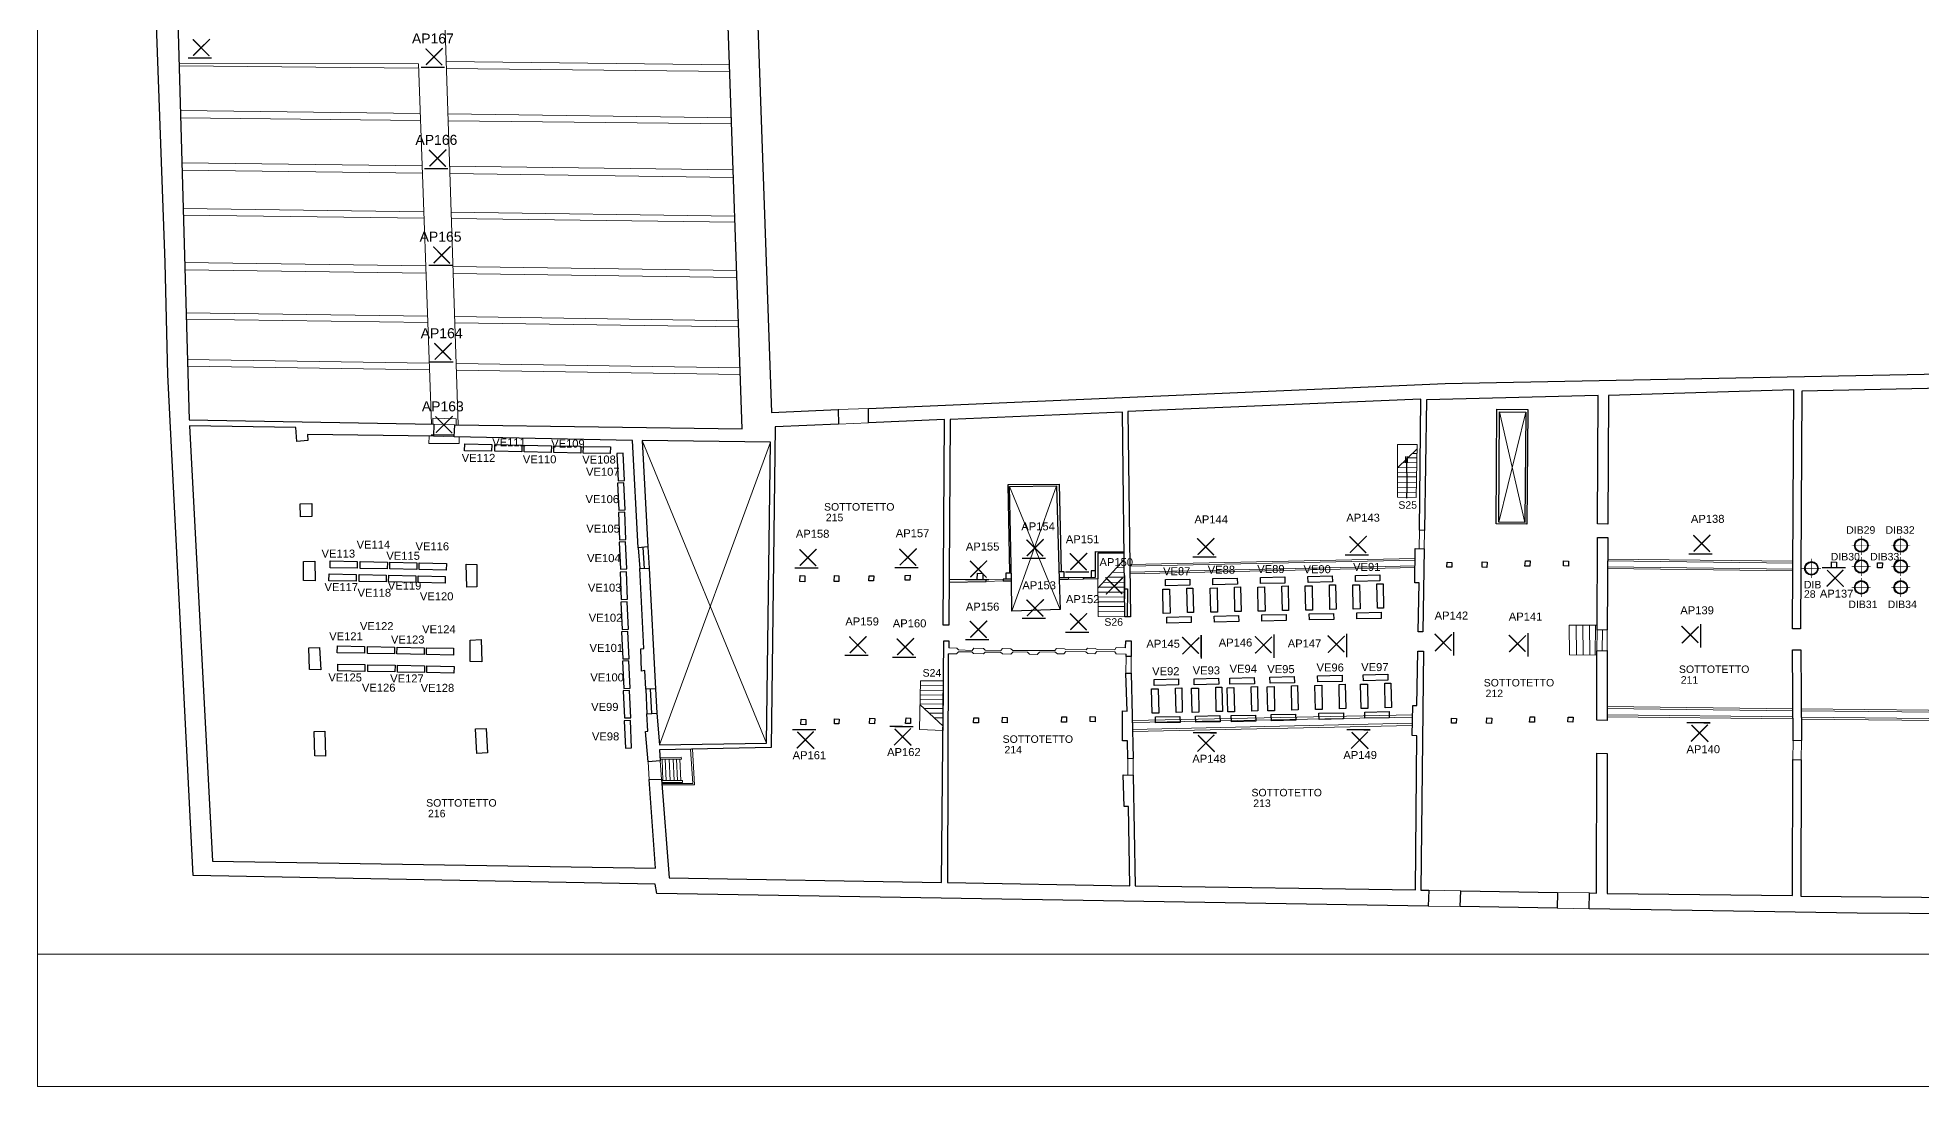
# Model space of a CAD drawing. Header units: millimetres. Extents: x 195 to 76808, y -2861 to 4318.
# Drawn here: x 70888 to 74655, y 109 to 2206 of the extents above; entities that cross this region are included whole.
import ezdxf
from ezdxf.enums import TextEntityAlignment as Align

# ---------------------------------------------------------------- set-up
doc = ezdxf.new("R2010")
doc.units = ezdxf.units.MM
for name, color, linetype, lineweight in [('_sottile', 253, 'Continuous', 5), ('LAMPADINE', 30, 'Continuous', 30), ('muri', 7, 'Continuous', 9), ('num.vani', 66, 'Continuous', 9)]:
    doc.layers.add(name, color=color, linetype=linetype, lineweight=lineweight)
doc.styles.add('ducale_200', font='ARIAL.TTF', dxfattribs={"height": 1})
doc.styles.get("Standard").update_dxf_attribs({"font": 'ARIAL.TTF'})

# ---------------------------------------------------------------- blocks, each defined once
blk = doc.blocks.new('re')
at = {"const_width": 0.3}
for points in [[(51.55, 419.05), (51.66, 413.81)], [(55.72, 418.12), (52.08, 414.34)], [(52.09, 417.95), (55.87, 414.31)]]:
    blk.add_lwpolyline(points, dxfattribs=at)
blk = doc.blocks.new('5ea4y')
h = blk.add_hatch(color=256)
edge = h.paths.add_edge_path(flags=16)
edge.add_arc((973, 697), 102, 0, 360)
edge = h.paths.add_edge_path()
edge.add_arc((973, 697), 112, 0, 360)
at = {"const_width": 10}
for points in [[(1130, 697), (815, 697)], [(973, 855), (973, 540)]]:
    blk.add_lwpolyline(points, dxfattribs=at)
for radius in [112, 102]:
    blk.add_circle((973, 697), radius)
at = {"color": 160, "insert": (996, 726), "char_height": 2, "width": 10.79, "attachment_point": 1, "style": 'ducale_200'}
blk.add_mtext('{\\H0.75x; }', dxfattribs=at)

msp = doc.modelspace()

# ---------------------------------------------------------------- linework, layer by layer
at = {"layer": '_sottile'}
for p, q in [((72710.2, 986), (72726.2, 985.4)), ((72726.2, 985.4), (72729.9, 981.5)), ((72729.9, 981.5), (72757.4, 980.5)), ((72757.4, 980.5), (72760.6, 985)), ((72760.6, 985), (72779.7, 984.3)), ((72779.7, 984.3), (72783.4, 981.1)), ((72783.4, 981.1), (72814.7, 980.7)), ((72814.7, 980.7), (72817.9, 984.4)), ((72817.9, 984.4), (72834.7, 983.8)), ((72834.7, 983.8), (72838.4, 980.6)), ((72838.4, 980.6), (72922.4, 980.7)), ((72922.4, 980.7), (72925.6, 984.4)), ((72925.6, 984.4), (72941.6, 983.8)), ((72941.6, 983.8), (72944.6, 982.2)), ((72944.6, 982.2), (72985.1, 981.5)), ((72985.1, 981.5), (72987.5, 985.2)), ((72987.5, 985.2), (73002.8, 984.6)), ((73002.8, 984.6), (73007.3, 982.2)), ((73007.3, 982.2), (73042.4, 981.7)), ((73042.4, 981.7), (73044.8, 986.2)), ((73044.8, 986.2), (73063.9, 985.5)), ((72725.8, 974), (72709.4, 973.9)), ((72729.8, 977.7), (72725.8, 974)), ((72756.5, 977.5), (72729.8, 977.7)), ((72759.5, 974.3), (72756.5, 977.5)), ((72780.1, 973.6), (72759.5, 974.3)), ((72783.2, 977.3), (72780.1, 973.6)), ((72813.8, 976.9), (72783.2, 977.3)), ((72817.5, 973.8), (72813.8, 976.9)), ((72834.3, 973.1), (72817.5, 973.8)), ((72839, 977.6), (72834.3, 973.1)), ((72868, 977.3), (72839, 977.6)), ((72871.7, 973.3), (72868, 977.3)), ((72887, 972.8), (72871.7, 973.3)), ((72891.7, 977.2), (72887, 972.8)), ((72922.3, 977.6), (72891.7, 977.2)), ((72927.5, 973.6), (72922.3, 977.6)), ((72940.5, 973.9), (72927.5, 973.6)), ((72944.5, 978.3), (72940.5, 973.9)), ((72984.2, 977.7), (72944.5, 978.3)), ((72988.6, 974.5), (72984.2, 977.7)), ((73002.4, 974), (72988.6, 974.5)), ((73006.4, 978.4), (73002.4, 974)), ((73042.2, 977.9), (73006.4, 978.4)), ((73045.2, 973.9), (73042.2, 977.9)), ((73065.1, 973.2), (73045.2, 973.9))]:
    msp.add_line(p, q, dxfattribs=at)
for points in [[(72266.8, 3496.3), (71661.8, 3476.8), (71729.1, 1431.8)], [(71171.2, 2154.6), (71650, 2154.1), (71676, 1433.5)], [(71171.3, 2150), (71650.3, 2145)], [(71705.2, 2158.3), (72272.1, 2151.5)], [(71705.7, 2144.4), (72272.6, 2138.5)], [(71173.8, 2060.5), (71653.6, 2054.2)], [(71174.2, 2046), (71654.1, 2040.7)], [(71708.6, 2053.5), (72275.8, 2046)], [(71709.1, 2040.1), (72276.2, 2033.7)], [(71176.8, 1955.8), (71657.4, 1949.8)], [(71177.2, 1941.3), (71657.9, 1934.9)], [(71712.1, 1949.1), (72279.4, 1942)], [(71712.6, 1934.2), (72280, 1926.7)], [(71179.3, 1864.8), (71660.7, 1858.1)], [(71179.7, 1851), (71661.2, 1845)], [(71715.1, 1857.3), (72282.7, 1849.4)], [(71715.5, 1844.3), (72283.1, 1837.2)], [(71182.3, 1756.2), (71664.6, 1749.5)], [(71182.7, 1741.7), (71665.1, 1734.9)], [(71718.7, 1748.7), (72286.4, 1740.8)], [(71719.1, 1734.2), (72287, 1726.3)], [(71185.1, 1656), (71668.2, 1648.9)], [(71185.5, 1643), (71668.7, 1636.3)], [(71722, 1648.2), (72290, 1639.8)], [(71722.4, 1635.5), (72290.4, 1627.6)], [(71187.7, 1562.7), (71671.6, 1555.3)], [(71188.1, 1549), (71672.1, 1541.9)], [(71725.1, 1554.5), (72293.2, 1545.8)], [(71725.5, 1541.1), (72293.7, 1532.7)], [(71678.3, 1433.4), (71678.7, 1444.9), (71725.2, 1444), (71725.6, 1431.9)], [(71680.5, 1433.4), (71722.5, 1431.9)], [(72489.1, 1462.2), (72549.5, 1464.8)], [(72489.6, 1433.3), (72550, 1435.9)], [(73864, 1457), (73810.2, 1237.4)], [(73862.1, 1236.3), (73811.3, 1458.1)], [(71671.3, 1409.1), (71670.7, 1394.8), (71731.1, 1394.2), (71731.5, 1407.3)], [(71679.7, 1409), (71721.6, 1407.5)], [(72097.2, 1400.8), (72345.8, 795.2)], [(72353.8, 1396.9), (72131.8, 791.5)], [(73607.5, 1392.7), (73647, 1392.5), (73644.9, 1286.4), (73607.5, 1287), (73607.5, 1392.7)], [(73607.5, 1346), (73646.8, 1384)], [(73618.2, 1356.4), (73646.3, 1355.9)], [(73627.9, 1365.7), (73646.4, 1365.5)], [(73637.3, 1374.8), (73646.6, 1374.7)], [(73607.5, 1336.9), (73645.9, 1336.8)], [(73607.5, 1328), (73645.7, 1327.6)], [(73608.4, 1346.8), (73646.1, 1345.9)], [(72933, 1062.8), (72831.9, 1308.6)], [(72925.9, 1309.8), (72836.6, 1059.4)], [(73607.5, 1317), (73645.5, 1316.7)], [(73607.5, 1306.3), (73645.3, 1306)], [(73607.5, 1296.9), (73645.1, 1296.8)], [(73651.5, 1221), (73651.1, 1184.3)], [(73661.4, 1220.6), (73660.8, 1184)], [(73008.7, 1105.2), (73061.3, 1162.7)], [(73038.2, 1137.4), (73061.6, 1136.8)], [(73046.3, 1146.3), (73061.5, 1146)], [(73072.5, 1152.7), (73643, 1164.2)], [(73072.6, 1149.2), (73643, 1161.4)], [(73072.7, 1137.4), (73642.8, 1149.5)], [(73072.7, 1133.6), (73642.8, 1146.4)], [(74027.6, 1144.2), (74398.3, 1140)], [(74027.7, 1163.1), (74398.4, 1158.9)], [(74027.7, 1159.5), (74398.3, 1155.4)], [(74027.7, 1148.1), (74398.3, 1143.1)], [(72784.9, 1122.6), (72819.1, 1123.1)], [(72818.9, 1119.5), (72785, 1118.8)], [(72980, 1123.1), (72949.4, 1122.7)], [(72949.6, 1126.2), (72980.1, 1126.7)], [(73008.6, 1123.5), (73008.9, 1048.8), (73062.6, 1047.9)], [(73008.7, 1097.2), (73062, 1097.3)], [(73010.4, 1107.1), (73061.9, 1107)], [(73019.5, 1117), (73061.8, 1116.5)], [(73028.7, 1127.1), (73061.7, 1127.2)], [(73008.7, 1087.6), (73062.2, 1087.4)], [(73008.8, 1077.6), (73062.3, 1077.7)], [(73008.8, 1068.2), (73062.4, 1068.6)], [(73008.9, 1058.5), (73062.5, 1059.1)], [(74007.2, 1030.9), (73951, 1031.4), (73951.9, 971.8), (74006.4, 971.4)], [(73964.7, 1031.3), (73965.6, 971.7)], [(73978.5, 1031.2), (73978.6, 971.6)], [(73991.4, 1031), (73992.4, 971.5)], [(74003.7, 1030.9), (74003, 971.4)], [(74007.1, 1021), (74006.4, 979.7)], [(74017.8, 1021.4), (74017.1, 980.2)], [(74027, 1021.8), (74027.1, 980.5)], [(73064.8, 968.6), (73064.4, 935)], [(73075.2, 968.7), (73075.1, 935.4)], [(72653.6, 920.1), (72651.6, 822.4), (72698.9, 820.7), (72699.9, 919.7), (72653.6, 920.1)], [(72653.4, 910.3), (72699.8, 910)], [(72652.7, 873.5), (72699.4, 873.4)], [(72652.7, 872.7), (72699.2, 829.1)], [(72652.9, 883.4), (72699.5, 882.5)], [(72653, 891.8), (72699.6, 890.9)], [(72653.2, 900.2), (72699.7, 900.1)], [(74027.1, 868.6), (74398.3, 863.6)], [(72661.2, 864.8), (72699.3, 864.2)], [(72671.2, 855.3), (72699.2, 855)], [(72681.4, 845.8), (72699.1, 845.9)], [(73077.2, 840.6), (73637.6, 851.7)], [(73077.3, 836.4), (73637.5, 847.2)], [(73077.6, 822.7), (73637.2, 834.9)], [(73077.6, 818.8), (73637.1, 830.3)], [(74027.1, 864.4), (74398.3, 859.8)], [(74398.4, 848), (74027.1, 851.9)], [(74398.4, 843.8), (74027.1, 847.6)], [(74415.1, 864.1), (75688, 850.8)], [(74415.2, 859.6), (75688, 847)], [(74415.2, 847.1), (75687.8, 833.8)], [(74415.3, 843.3), (75687.8, 830.2)], [(74398.7, 799.8), (74398.1, 762.4)], [(74414.9, 761.8), (74415.5, 800.7)], [(72109.2, 757.9), (72111, 722.7)], [(72132.7, 766.7), (72175.5, 767), (72175.6, 763.4), (72132.8, 762.9)], [(72132.9, 760.1), (72136.2, 723.3)], [(72136.9, 714.5), (72198.5, 714.4), (72193.9, 782.9)], [(72136.9, 763), (72138.6, 720.5)], [(72137.1, 711.6), (72202.2, 711.8), (72197.7, 783)], [(72143.5, 763), (72145.5, 720.6)], [(72151.1, 763.1), (72153.2, 720.6)], [(72159.3, 763.2), (72161.1, 720.7)], [(72165.7, 763.3), (72167.7, 720.7)], [(72172.3, 763.4), (72174.8, 720.8)], [(73068.1, 763.8), (73068.5, 731.7)], [(73078.8, 764.2), (73079.2, 731.3)], [(72136.4, 720.5), (72177.9, 720.8), (72178, 716.5), (72136.7, 716.4)], [(73670.1, 501), (73734, 499.9)], [(73927.9, 496.7), (73991.8, 495.7)], [(73669.3, 469.3), (73733.2, 468.2)], [(73927, 465), (73990.9, 464)]]:
    msp.add_lwpolyline(points, dxfattribs=at)
at = {"layer": 'LAMPADINE'}
for points in [[(71742.3, 1393.6), (71796.5, 1392.6), (71796.2, 1379.1), (71742, 1380.1)], [(71802.5, 1392.4), (71856.7, 1391.3), (71856.5, 1377.8), (71802.3, 1378.9)], [(71861.5, 1391.1), (71915.7, 1390.1), (71915.5, 1376.6), (71861.3, 1377.6)], [(71920.6, 1389.9), (71974.8, 1388.9), (71974.5, 1375.4), (71920.3, 1376.4)], [(71979.6, 1388.7), (72033.8, 1387.7), (72033.5, 1374.2), (71979.3, 1375.2)], [(72046.5, 1374.4), (72049, 1320), (72061.7, 1320.6), (72059.2, 1375)], [(72048.1, 1315.4), (72050.6, 1261), (72063.3, 1261.6), (72060.8, 1316)], [(72049.7, 1256.4), (72052.2, 1202), (72064.9, 1202.6), (72062.4, 1257)], [(72051.3, 1197.4), (72053.8, 1143), (72066.5, 1143.6), (72064, 1198)], [(71471.2, 1133.5), (71525.4, 1132.4), (71525.1, 1118.9), (71470.9, 1120)], [(71473.4, 1159.5), (71527.6, 1158.5), (71527.3, 1145), (71473.1, 1146)], [(71531.4, 1132.2), (71585.6, 1131.2), (71585.3, 1117.7), (71531.1, 1118.7)], [(71533.6, 1158.3), (71587.8, 1157.3), (71587.6, 1143.8), (71533.4, 1144.8)], [(71590.4, 1131), (71644.6, 1130), (71644.4, 1116.5), (71590.2, 1117.5)], [(71592.6, 1157.1), (71646.8, 1156), (71646.6, 1142.5), (71592.4, 1143.6)], [(71651.6, 1155.8), (71705.8, 1154.8), (71705.6, 1141.3), (71651.4, 1142.3)], [(72053, 1137.2), (72055.4, 1082.8), (72068.1, 1083.4), (72065.7, 1137.7)], [(73523.5, 1130.8), (73572.2, 1131.9), (73572.5, 1119.7), (73523.7, 1118.6)], [(71649.4, 1129.8), (71703.6, 1128.8), (71703.4, 1115.3), (71649.2, 1116.3)], [(73138.2, 1103.1), (73151.8, 1103.4), (73152.9, 1055), (73139.3, 1054.7)], [(73143.5, 1122.2), (73192.2, 1123.3), (73192.5, 1111.1), (73143.7, 1110)], [(73186.5, 1105.1), (73198.7, 1105.3), (73199.8, 1056.6), (73187.6, 1056.3)], [(73233.2, 1105.3), (73246.8, 1105.6), (73247.9, 1057.2), (73234.3, 1056.9)], [(73238.5, 1124.3), (73287.2, 1125.4), (73287.5, 1113.2), (73238.7, 1112.1)], [(73281.5, 1107.2), (73293.7, 1107.5), (73294.8, 1058.7), (73282.6, 1058.4)], [(73328.2, 1107.4), (73341.8, 1107.7), (73342.9, 1059.3), (73329.3, 1059)], [(73333.5, 1126.5), (73382.2, 1127.6), (73382.5, 1115.4), (73333.7, 1114.3)], [(73376.5, 1109.3), (73388.7, 1109.6), (73389.8, 1060.8), (73377.6, 1060.6)], [(73423.2, 1109.5), (73436.8, 1109.8), (73437.9, 1061.4), (73424.3, 1061.1)], [(73428.5, 1128.6), (73477.2, 1129.7), (73477.5, 1117.5), (73428.7, 1116.4)], [(73471.5, 1111.5), (73483.7, 1111.8), (73484.8, 1063), (73472.6, 1062.7)], [(73518.2, 1111.7), (73531.8, 1112), (73532.9, 1063.6), (73519.3, 1063.3)], [(73566.5, 1113.6), (73578.7, 1113.9), (73579.8, 1065.1), (73567.6, 1064.9)], [(72054.6, 1076.9), (72057.1, 1022.6), (72069.8, 1023.1), (72067.3, 1077.5)], [(73431.2, 1053.7), (73480, 1054.8), (73480.3, 1042.6), (73431.5, 1041.5)], [(73526.2, 1055.9), (73575, 1057), (73575.3, 1044.8), (73526.5, 1043.7)], [(72056.2, 1017.9), (72058.7, 963.6), (72071.4, 964.1), (72068.9, 1018.5)], [(73146.2, 1047.3), (73195, 1048.4), (73195.3, 1036.2), (73146.5, 1035.1)], [(73241.2, 1049.4), (73290, 1050.5), (73290.3, 1038.3), (73241.5, 1037.2)], [(73336.2, 1051.6), (73385, 1052.7), (73385.3, 1040.5), (73336.5, 1039.4)], [(71487.8, 989.6), (71542, 988.5), (71541.7, 975), (71487.5, 976.1)], [(71548, 988.3), (71602.2, 987.3), (71601.9, 973.8), (71547.7, 974.8)], [(71607, 987.1), (71661.2, 986.1), (71661, 972.6), (71606.8, 973.6)], [(71666, 985.9), (71720.2, 984.9), (71720, 971.3), (71665.8, 972.4)], [(71488.7, 953.3), (71542.9, 952.3), (71542.6, 938.8), (71488.4, 939.8)], [(71548.9, 952.1), (71603.1, 951.1), (71602.9, 937.6), (71548.6, 938.6)], [(71607.9, 950.9), (71662.1, 949.9), (71661.9, 936.4), (71607.7, 937.4)], [(71666.9, 949.7), (71721.1, 948.6), (71720.9, 935.1), (71666.7, 936.2)], [(72057.8, 958.9), (72060.3, 904.6), (72073, 905.1), (72070.5, 959.5)], [(73121, 922.6), (73169.7, 923.6), (73170, 911.5), (73121.2, 910.4)], [(73164, 905.4), (73176.2, 905.7), (73177.3, 856.9), (73165.1, 856.7)], [(73195.8, 905.1), (73209.4, 905.4), (73210.5, 857), (73196.9, 856.7)], [(73201, 924.1), (73249.8, 925.2), (73250.1, 913), (73201.3, 911.9)], [(73244.1, 907), (73256.3, 907.3), (73257.4, 858.5), (73245.2, 858.2)], [(73267.1, 906.1), (73280.7, 906.4), (73281.7, 858), (73268.1, 857.7)], [(73272.3, 925.2), (73321.1, 926.2), (73321.4, 914.1), (73272.6, 913)], [(73315.3, 908), (73327.5, 908.3), (73328.6, 859.5), (73316.4, 859.3)], [(73347.2, 908), (73360.8, 908.3), (73361.8, 859.9), (73348.3, 859.6)], [(73352.4, 927.1), (73401.2, 928.2), (73401.5, 916), (73352.7, 914.9)], [(73395.5, 909.9), (73407.6, 910.2), (73408.7, 861.5), (73396.5, 861.2)], [(73442.6, 910.8), (73456.2, 911.1), (73457.3, 862.7), (73443.7, 862.4)], [(73447.9, 929.9), (73496.7, 931), (73496.9, 918.8), (73448.2, 917.7)], [(73490.9, 912.8), (73503.1, 913.1), (73504.2, 864.3), (73492, 864)], [(73534, 912.9), (73547.6, 913.2), (73548.6, 864.8), (73535, 864.5)], [(73539.2, 932), (73588, 933.1), (73588.3, 920.9), (73539.5, 919.8)], [(73582.2, 914.9), (73594.4, 915.1), (73595.5, 866.4), (73583.3, 866.1)], [(72059.3, 899.9), (72061.8, 845.6), (72074.4, 846.1), (72072, 900.5)], [(73115.7, 903.5), (73129.3, 903.8), (73130.4, 855.4), (73116.8, 855.1)], [(72061.1, 839.7), (72063.6, 785.3), (72076.2, 785.9), (72073.8, 840.3)], [(73123.7, 847.7), (73172.5, 848.7), (73172.8, 836.6), (73124, 835.5)], [(73203.8, 849.2), (73252.6, 850.3), (73252.8, 838.1), (73204.1, 837.1)], [(73275.1, 850.3), (73323.9, 851.4), (73324.1, 839.2), (73275.4, 838.1)], [(73355.2, 852.2), (73404, 853.3), (73404.2, 841.1), (73355.5, 840)], [(73450.6, 855), (73499.4, 856.1), (73499.7, 843.9), (73450.9, 842.8)], [(73542, 857.1), (73590.8, 858.2), (73591, 846), (73542.3, 844.9)]]:
    msp.add_lwpolyline(points, close=True, dxfattribs=at)
at = {"layer": 'muri'}
for p, q in [((70888.4, 108.8), (70888.4, 4308.8)), ((76808.4, 108.8), (70888.4, 108.8))]:
    msp.add_line(p, q, dxfattribs=at)
at = {"layer": 'muri', "linetype": 'ByBlock', "lineweight": 30}
for p, q in [((71143.7, 1756.8), (71065.1, 3854.4)), ((72297.5, 1424.1), (72237, 3161.8)), ((72298.3, 3077.3), (72355.9, 1456.4)), ((71159.5, 2574.4), (71191.1, 1441.9)), ((71148.6, 1532.1), (71143.7, 1756.8)), ((71199.5, 530.2), (71148.6, 1532.1)), ((71148.6, 1532.1), (71148.6, 1532.1)), ((71191.1, 1441.9), (71680.5, 1433.4)), ((71680.5, 1433.4), (71679.7, 1409)), ((71721.6, 1407.5), (71722.5, 1431.9)), ((71722.5, 1431.9), (72297.5, 1424.1)), ((72355.9, 1456.4), (72489.1, 1462.2)), ((72489.6, 1433.3), (72363.3, 1427.9)), ((72489.1, 1462.2), (72489.6, 1433.3)), ((71404.5, 1426.6), (71192.3, 1429.6)), ((71192.3, 1429.6), (71238, 559.4)), ((71406.5, 1398.2), (71404.5, 1426.6)), ((71428.8, 1400.5), (71406.5, 1398.2)), ((71679.7, 1409), (71427.7, 1412.7)), ((71427.7, 1412.7), (71428.8, 1400.5)), ((72078.1, 1400.7), (71721.6, 1407.5)), ((72089.5, 1185.7), (72078.1, 1400.7)), ((72353.8, 1396.9), (72097.2, 1400.8)), ((72097.2, 1400.8), (72108.7, 1188)), ((72345.8, 795.2), (72353.8, 1396.9)), ((72363.3, 1427.9), (72355.4, 786.5)), ((72108.7, 1188), (72089.5, 1185.7)), ((72695.6, 516.7), (72700.7, 1000.1)), ((72700.7, 1000.1), (72710.3, 999.9)), ((72710.3, 999.9), (72710.2, 986)), ((73063.9, 985.5), (73064.4, 1000)), ((73064.4, 1000), (73075.3, 999.9)), ((73075.3, 999.9), (73075.2, 968.7)), ((72709.4, 973.9), (72707.8, 516.3)), ((73064.8, 968.6), (73065.1, 973.2)), ((73075.2, 968.7), (73064.8, 968.6)), ((73646.5, 870.5), (73648.1, 978.9)), ((73648.1, 978.9), (73659.6, 979.3)), ((73659.6, 979.3), (73654.5, 501.2)), ((73636.7, 810.5), (73638.1, 870.8)), ((73638.1, 870.8), (73646.5, 870.5)), ((72106.5, 853.5), (72126.4, 855.1)), ((72108.3, 819.1), (72106.5, 853.5)), ((72126.4, 855.1), (72131.8, 791.5)), ((72103.7, 818.5), (72108.3, 819.1)), ((72109.2, 757.9), (72103.7, 818.5)), ((72131.8, 791.5), (72345.8, 795.2)), ((73646.6, 810.1), (73636.7, 810.5)), ((73643.8, 501.6), (73646.6, 810.1)), ((72132.9, 760.1), (72109.2, 757.9)), ((72355.4, 786.5), (72132.2, 781.5)), ((72132.2, 781.5), (72132.9, 760.1)), ((74005.7, 495.4), (74006.1, 774.9)), ((74006.1, 774.9), (74027.1, 774.2)), ((74027.1, 774.2), (74027.1, 494.7)), ((74397.4, 490.5), (74398.1, 762.4)), ((74398.1, 762.4), (74414.9, 761.8)), ((74414.9, 761.8), (74414.2, 489.1)), ((72111, 722.7), (72136.2, 723.3)), ((72123.7, 545), (72111, 722.7)), ((72136.2, 723.3), (72151.2, 525.7)), ((73060.9, 668.6), (73059.3, 732)), ((73059.3, 732), (73079.2, 731.3)), ((73079.2, 731.3), (73083.4, 509.6)), ((73070, 668.2), (73060.9, 668.6)), ((73072.7, 510), (73070, 668.2)), ((72123.3, 512.9), (71199.5, 530.2)), ((71238, 559.4), (72123.7, 545)), ((72126.4, 494.5), (72123.3, 512.9)), ((73669.3, 469.3), (72126.4, 494.5)), ((72126.4, 494.5), (72126.4, 494.5)), ((72151.2, 525.7), (72695.6, 516.7)), ((72707.8, 516.3), (73072.7, 510)), ((73083.4, 509.6), (73643.8, 501.6)), ((73643.8, 501.6), (73643.8, 501.6)), ((73654.5, 501.2), (73670.1, 501)), ((73670.1, 501), (73669.3, 469.3)), ((73990.9, 464), (73991.8, 495.7)), ((73991.8, 495.7), (74005.7, 495.4)), ((74027.1, 494.7), (74397.4, 490.5)), ((74526.8, 455.2), (73990.9, 464)), ((74414.2, 489.1), (75683.4, 477.7)), ((74526.8, 455.2), (74526.8, 455.2)), ((76605.6, 438.7), (74526.8, 455.2))]:
    msp.add_line(p, q, dxfattribs=at)
at = {"layer": 'muri'}
msp.add_lwpolyline([(70888.4, 4308.8), (76668.5, 4308.8), (76668.5, 373.1), (70888.4, 373.1)], close=True, dxfattribs=at)
at = {"layer": 'muri', "linetype": 'ByBlock', "lineweight": 30}
for points in [[(75703.7, 1526.6), (74416.3, 1498.9), (74413.6, 1023.9), (74397.6, 1023.7), (74400.3, 1501.8), (74029.4, 1490.8), (74028.1, 1233.2), (74007.9, 1233.6), (74008.8, 1490.7), (73665.5, 1481.7), (73661.4, 1220.6), (73651.5, 1221), (73654, 1482.9), (73068.7, 1458.2), (73073.8, 1048), (73062.6, 1047.9), (73058, 1457), (72713, 1442.8), (72710.5, 1031), (72699.3, 1031.1), (72701.5, 1442.4), (72550, 1435.9), (72549.5, 1464.8), (73703.3, 1514.7), (75721.5, 1553.5)], [(73806.1, 1462.9), (73868, 1462.2), (73866.6, 1233.1), (73804.7, 1233.8), (73806.1, 1462.9)], [(73811.3, 1458.1), (73864, 1457), (73862.1, 1236.3), (73810.2, 1237.4), (73811.3, 1458.1)], [(73624.4, 1356.8), (73624.4, 1368.4)], [(73626.3, 1285.2), (73627, 1305.8), (73626.2, 1364)], [(73627.8, 1356.6), (73627.8, 1368.4)], [(72832.5, 1135.9), (72829, 1312.5), (72931.4, 1313.4), (72935, 1138.5)], [(72831.9, 1308.6), (72925.9, 1309.8), (72931.3, 1122.4)], [(72835.5, 1119.8), (72831.9, 1308.6)], [(71413.5, 1273.5), (71436.5, 1274.2), (71437, 1248.2), (71414.1, 1247.5), (71413.5, 1273.5)], [(72089.5, 1185.7), (72092.6, 1144.3)], [(72101.8, 1144.7), (72099.1, 1186.8)], [(72108.7, 1188), (72110.9, 1145.2)], [(73061.2, 1175.3), (73008.4, 1175.4), (73008.6, 1123.5), (72980, 1123.1), (72980.1, 1126.7), (73003.7, 1127.1), (73004, 1178.6), (73061.1, 1178.1)], [(73643.3, 1184.6), (73660.8, 1184), (73658.6, 1017.5), (73648.7, 1017.9), (73650.7, 1115.6), (73642.3, 1115.9), (73643.3, 1184.6)], [(71420.1, 1158.6), (71443, 1159.3), (71443.1, 1119.6), (71420.2, 1120.4), (71420.1, 1158.6)], [(71745.3, 1153), (71766.7, 1152.2), (71766.6, 1107.9), (71746.7, 1107.1), (71745.3, 1153)], [(72092.6, 1144.3), (72110.9, 1145.2), (72123.6, 904.1), (72104.5, 903.2), (72102.8, 940.7), (72095.9, 939.4), (72094.4, 983.8), (72100.5, 984.3), (72092.6, 1144.3)], [(72412.9, 1130.4), (72422.8, 1130.1), (72422.4, 1117.9), (72412.5, 1118.2), (72412.9, 1130.4)], [(72481.7, 1130.3), (72490.8, 1129.9), (72490.4, 1118.5), (72481.3, 1118.8), (72481.7, 1130.3)], [(72551.2, 1130), (72560.3, 1129.7), (72560, 1119.8), (72550.8, 1120.1), (72551.2, 1130)], [(72623, 1130.5), (72632.9, 1130.9), (72632.6, 1121), (72623.4, 1121.3), (72623, 1130.5)], [(72767.1, 1122.3), (72767.6, 1135.2), (72778.5, 1134.8), (72778.3, 1122.5)], [(72824.9, 1123.2), (72825.1, 1135.9), (72835.2, 1135.8)], [(72930.8, 1138.5), (72940.7, 1138.5), (72940.6, 1126)], [(73003.8, 1139.7), (72995.4, 1139.6), (72994.9, 1126.9)], [(73706.7, 1157.2), (73716.6, 1156.8), (73716.3, 1146.9), (73706.3, 1147.3), (73706.7, 1157.2)], [(73777, 1157.7), (73787, 1157.3), (73786.6, 1146.7), (73776.7, 1147), (73777, 1157.7)], [(73863.7, 1159.9), (73872.9, 1159.6), (73872.5, 1148.9), (73862.6, 1149.3), (73863.7, 1159.9)], [(73939.8, 1159.5), (73949.7, 1159.1), (73949.3, 1149.2), (73939.4, 1149.5), (73939.8, 1159.5)], [(74475.8, 1157.6), (74485.7, 1157.3), (74485.3, 1145.8), (74475.3, 1146.2), (74475.8, 1157.6)], [(74567.4, 1155.8), (74577.3, 1155.5), (74576.9, 1145.6), (74567.8, 1145.9), (74567.4, 1155.8)], [(72711, 1117.4), (72785, 1118.8), (72784.9, 1122.6), (72711, 1121.5)], [(72835.4, 1123.3), (72819.1, 1123.1), (72818.9, 1119.5), (72835.5, 1119.8)], [(72931.3, 1122.4), (72933, 1062.8), (72836.6, 1059.4), (72835.5, 1119.8)], [(72949.6, 1126.2), (72931.2, 1125.9)], [(72949.4, 1122.7), (72931.3, 1122.4)], [(72949.6, 1126.2), (72949.4, 1122.7)], [(73062, 1103.7), (73067.9, 1103.8), (73067.2, 1048)], [(71430.6, 985.6), (71452, 986.4), (71455, 941.9), (71432.1, 942.8), (71430.6, 985.6)], [(71753.6, 1001.4), (71775, 1002.2), (71776.4, 957.8), (71753.6, 958.7), (71753.6, 1001.4)], [(74397.6, 981.7), (74414.4, 981.8), (74415.5, 800.7), (74398.7, 799.8), (74397.6, 981.7)], [(72123.6, 904.1), (72126.4, 855.1)], [(73064.4, 935), (73075.1, 935.4), (73078.8, 764.2), (73068.1, 763.8), (73067.9, 799.7), (73058, 800.1), (73057.8, 859.7), (73067, 859.3), (73064.4, 935)], [(72104.5, 903.2), (72106.5, 853.5)], [(72116.5, 854.3), (72114.1, 903.6)], [(72415.5, 843.1), (72424.7, 842.8), (72424.3, 832.1), (72414.4, 832.5), (72415.5, 843.1)], [(72482, 843.8), (72491.2, 843.4), (72490.8, 833.5), (72481.7, 833.8), (72482, 843.8)], [(72552.4, 845), (72562.3, 844.7), (72561.9, 834), (72552, 834.4), (72552.4, 845)], [(72624.9, 845.5), (72634.1, 845.2), (72633.7, 834.5), (72623.8, 834.8), (72624.9, 845.5)], [(72760.2, 846), (72770.1, 845.6), (72769.7, 835.7), (72759.8, 836), (72760.2, 846)], [(72817.5, 846.9), (72827.4, 846.6), (72827, 835.9), (72817.1, 836.3), (72817.5, 846.9)], [(72936.7, 848), (72945.9, 847.7), (72945.5, 837), (72935.6, 837.3), (72936.7, 848)], [(72993.3, 848.2), (73003.2, 847.9), (73002.8, 838), (72992.9, 838.3), (72993.3, 848.2)], [(73715.7, 845.1), (73725.7, 844.8), (73725.3, 834.9), (73715.4, 835.2), (73715.7, 845.1)], [(73786.1, 845.6), (73796, 845.3), (73795.6, 834.6), (73785.7, 835), (73786.1, 845.6)], [(73872.8, 847.9), (73881.9, 847.5), (73881.5, 836.9), (73871.6, 837.2), (73872.8, 847.9)], [(73948.8, 847.4), (73958.7, 847.1), (73958.4, 837.1), (73948.5, 837.5), (73948.8, 847.4)], [(71441.4, 818.7), (71462.8, 819.4), (71464.1, 769), (71442.7, 769.7), (71441.4, 818.7)], [(71764, 823.8), (71785.4, 824.6), (71788.2, 775.6), (71766.8, 774.8), (71764, 823.8)]]:
    msp.add_lwpolyline(points, dxfattribs=at)
for points in [[(74028, 1206.2), (74027, 1021.8), (74007.1, 1021), (74007.8, 1206.5)], [(74006.2, 841), (74006.4, 979.7), (74027.1, 980.5), (74027.1, 840.2)], [(73733.2, 468.2), (73734, 499.9), (73927.9, 496.7), (73927, 465)]]:
    msp.add_lwpolyline(points, close=True, dxfattribs=at)

# ---------------------------------------------------------------- block references
at = {"layer": 'LAMPADINE', "yscale": 9.033835601794294, "zscale": 9.033835601794319}
for p, xscale, rotation in [((74964.6, 1621.9), 9.033835601794351, 88.82196911853039), ((75430.1, 1603.6), 9.033835601794351, 88.82196911853039), ((75437.2, 1400.8), 9.033835601794351, 88.82196911853039), ((75445.6, 1207.3), 9.033835601794351, 88.82196911853038), ((75447.7, 1014.2), 9.033835601794323, 88.82196911853038), ((75449.9, 867.8), 9.033835601794328, 88.82196911853038), ((76631.8, 621.5), 9.033835601794328, 88.82196911853038), ((76973.1, 623.8), 9.033835601794328, 88.82196911853038), ((77277.8, 628), 9.033835601794328, 88.82196911853038), ((77965.1, 630.3), 9.033835601794328, 88.82196911853038), ((76177.7, 602), 9.033835601794328, 88.82196911853038), ((76377.7, 603), 9.033835601794328, 88.82196911853038), ((76718.7, 593.9), 9.033835601794328, 88.82196911853038), ((76518.7, 578.9), 9.033835601794328, 88.82196911853038), ((73605.4, 4858.6), 9.033835601794118, 178.8219691185317), ((78233.1, 1680.8), -9.03383560179432, 91.04676835108546), ((76631.8, 501.2), 9.033835601794328, 88.82196911853038), ((76718.7, 473.6), 9.033835601794328, 88.82196911853038), ((76518.7, 458.6), 9.033835601794328, 88.82196911853038), ((74263.5, 4745.3), 9.033835601794118, 178.8219691185317), ((74411.8, 4743.3), 9.033835601794118, 178.8219691185317), ((74757.1, 4761.1), 9.033835601794118, 178.8219691185317), ((76277.6, 427.3), 9.033835601794328, 88.82196911853038), ((76372.5, 423.5), 9.033835601794328, 88.82196911853038), ((73758.5, 4739.1), 9.033835601794118, 178.8219691185317), ((73904, 4740.7), 9.033835601794118, 178.8219691185317), ((74049.5, 4742.2), 9.033835601794118, 178.8219691185317), ((76368.4, 1363.3), -9.033835601794319, 91.04676835108546), ((77962.1, 1370.7), -9.03383560179432, 91.04676835108546), ((76174.1, 1357.1), -9.033835601794319, 91.04676835108546), ((76975.1, 1350.7), -9.033835601794319, 91.04676835108546), ((77282.3, 1356.7), -9.033835601794319, 91.04676835108546)]:
    msp.add_blockref('re', p, dxfattribs=dict(at, xscale=xscale, rotation=rotation))
at = {"layer": 'LAMPADINE', "xscale": 0.1209225278216763, "yscale": 0.1209225278220726, "zscale": 0.1209225278220608}
for p in [(74417.5, 1106.2), (74496.3, 1106.2), (74417.5, 1064.3), (74496.3, 1064.3), (74317.6, 1060.5), (74417.5, 1022.4), (74496.3, 1022.4)]:
    msp.add_blockref('5ea4y', p, dxfattribs=at)

# ---------------------------------------------------------------- texts
at = {"layer": 'LAMPADINE', "color": 150, "width": 767, "attachment_point": 1, "line_spacing_factor": 0.75, "style": 'ducale_200'}
for s, insert, char_height in [('AP167 ', (71636.8, 2214.5), 20), ('AP166 ', (71643.8, 2011.8), 20), ('AP165 ', (71652.2, 1818.2), 20), ('AP164 ', (71654.3, 1625.1), 20), ('AP163 ', (71656.6, 1478.7), 20), ('VE111 ', (71797.4, 1404.8), 16), ('VE109 ', (71915.2, 1402.3), 16), ('VE112', (71736.4, 1373.7), 16), ('VE110', (71858.6, 1370.9), 16), ('VE108 ', (71977.4, 1370.4), 16), ('VE107 ', (71984.9, 1346), 16), ('VE106', (71983.9, 1291.2), 16), ('AP144', (73201.6, 1250.7), 16), ('AP143', (73505.3, 1254.1), 16), ('AP138', (74194.4, 1251.8), 16), ('VE105', (71985.5, 1232.2), 16), ('AP158 ', (72404.5, 1222), 16), ('AP157', (72604.4, 1223.1), 16), ('AP154', (72855.4, 1236.8), 16), ('AP151 ', (72944.4, 1211), 16), ('DIB29', (74504.9, 1229), 15), ('DIB32', (74583.6, 1229), 15), ('VE113', (71456.1, 1182.3), 16), ('VE114', (71526.2, 1200.2), 16), ('VE115', (71585.7, 1177.9), 16), ('VE116', (71644, 1196.9), 16), ('VE104', (71987.1, 1173.2), 16), ('AP155', (72744.5, 1196.4), 16), ('DIB30', (74474.1, 1175.6), 15), ('DIB33', (74552.8, 1175.6), 15), ('AP150 ', (73011.7, 1165.2), 16), ('VE87 ', (73138.8, 1147.1), 16), ('VE88', (73228.1, 1150.1), 16), ('VE89', (73327.2, 1151.4), 16), ('VE90', (73419.7, 1151.1), 16), ('VE91', (73518.8, 1155.7), 16), ('VE117', (71462, 1115.3), 16), ('VE118', (71528.1, 1104), 16), ('VE119', (71588.6, 1118.3), 16), ('VE120', (71652.7, 1096.8), 16), ('VE103 ', (71988.7, 1114.2), 16), ('AP153 ', (72857.5, 1118.9), 16), ('DIB\\P28', (74420.4, 1119.7), 15), ('AP137', (74452.2, 1102.2), 16), ('AP156', (72744.4, 1076.2), 16), ('AP152', (72944.6, 1091.2), 16), ('AP142', (73681.9, 1058.4), 16), ('AP141', (73830.2, 1056.4), 16), ('AP139', (74173.2, 1068.9), 16), ('DIB31', (74509.2, 1080.3), 15), ('DIB34', (74587.9, 1080.3), 15), ('VE121 ', (71471.4, 1016.9), 16), ('VE122', (71532.9, 1037.2), 16), ('VE124', (71657.2, 1031), 16), ('VE102', (71990.4, 1054), 16), ('AP159', (72503.5, 1046.6), 16), ('AP160', (72598.4, 1042.8), 16), ('VE123', (71594.9, 1010.4), 16), ('VE101', (71992, 993.7), 16), ('AP145 ', (73105.5, 1002), 16), ('AP146', (73250.2, 1004.4), 16), ('AP147', (73388.2, 1002.5), 16), ('VE92 ', (73117, 947.1), 16), ('VE93 ', (73198.1, 948.7), 16), ('VE94 ', (73271.9, 952), 16), ('VE95 ', (73347.3, 951.2), 16), ('VE96 ', (73445.7, 954.5), 16), ('VE97 ', (73535, 955.3), 16), ('VE125', (71469.8, 934.5), 16), ('VE126', (71536.8, 914.2), 16), ('VE127', (71593.3, 932.6), 16), ('VE128', (71654.3, 913.8), 16), ('VE100', (71993.6, 934.7), 16), ('VE99', (71995.2, 875.7), 16), ('VE98', (71996.8, 816.7), 16), ('AP140', (74185.5, 791.1), 16), ('\\pxt11;AP161 ', (72398.1, 779.1), 16), ('AP162', (72587, 785.4), 16), ('AP148', (73197.4, 772), 16), ('AP149 ', (73499.4, 779.5), 16)]:
    msp.add_mtext(s, dxfattribs=dict(at, insert=insert, char_height=char_height))
at = {"layer": 'muri', "linetype": 'ByBlock', "lineweight": 30, "style": 'ducale_200'}
for p in [(72531.3, 1260.3), (74240.9, 935.5), (73850.5, 908.6), (72888.5, 795.8), (71735.8, 668.2), (73386.1, 688.8)]:
    msp.add_text('SOTTOTETTO', height=15, dxfattribs=at).set_placement(p, align=Align.CENTER)
at = {"layer": 'num.vani', "linetype": 'Continuous', "char_height": 15, "attachment_point": 1}
for s, insert, width in [('215', (72464.5, 1254), 1389.35), ('{\\fArial|b0|i0|c0|p34;S25}', (73609.4, 1279), 1389.36), ('{\\fArial|b0|i0|c0|p34;S26}', (73021.5, 1045), 1389.36), ('{\\fArial|b0|i0|c0|p34;S24}', (72658, 943.3), 1389.36), ('211', (74174.1, 929.1), 1389.35), ('212', (73783.8, 902.2), 1389.35), ('214', (72821.7, 789.5), 1389.35), ('213', (73319.3, 682.5), 1389.35), ('216', (71669, 661.9), 1389.35)]:
    msp.add_mtext(s, dxfattribs=dict(at, insert=insert, width=width))

doc.saveas('drawing.dxf')
